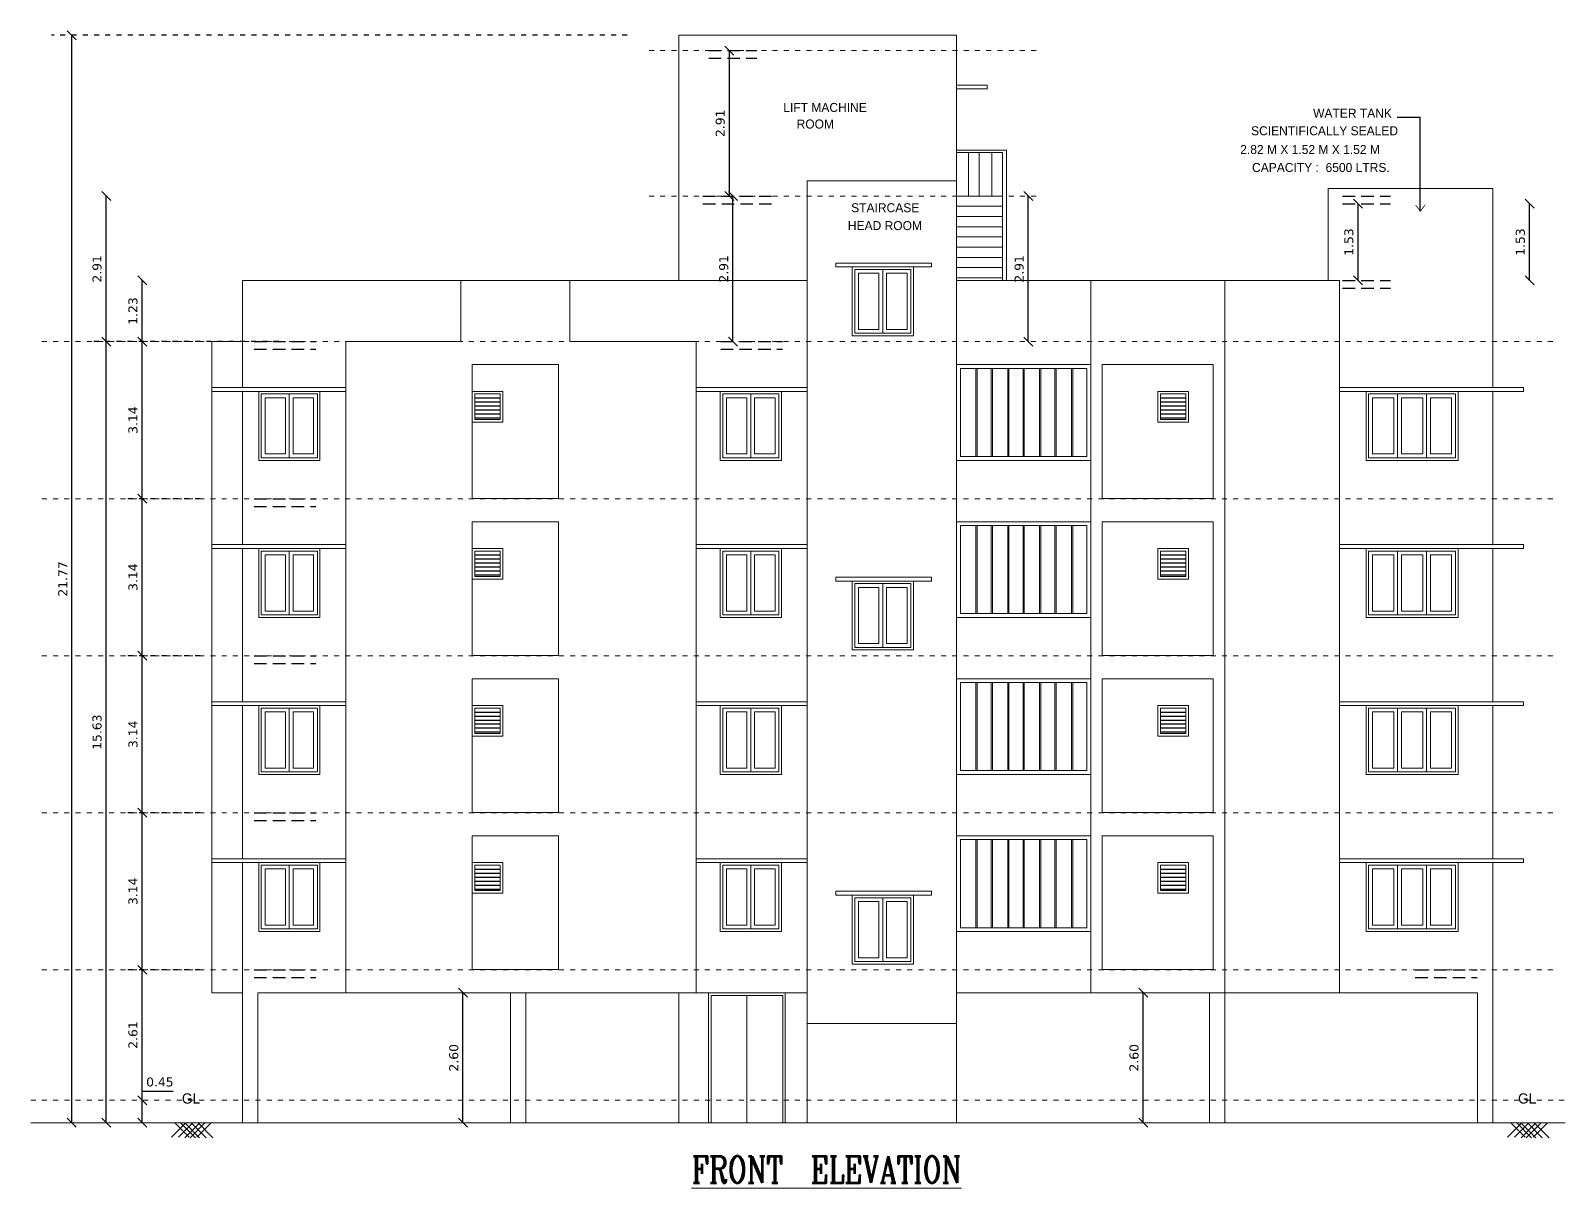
# Model space of a CAD drawing. Header units: metres. Extents: x 922 to 1088, y 813 to 878.
# Drawn here: x 987.8 to 1018.52, y 854.54 to 877.71 of the extents above; entities that cross this region are included whole.
import ezdxf

# ---------------------------------------------------------------- set-up
doc = ezdxf.new("R2010")
doc.units = ezdxf.units.M
doc.header["$MEASUREMENT"] = 0
doc.header["$PDMODE"] = 2
doc.header["$PDSIZE"] = 50
for name, pattern in [('DOT2', [0.125, 0, -0.125]), ('DOTX2', [0.5, 0, -0.5]), ('HIDDEN', [0.375, 0.25, -0.125])]:
    doc.linetypes.add(name, pattern=pattern)
doc.layers.get('0').update_dxf_attribs({"lineweight": 0})
doc.layers.get('Defpoints').update_dxf_attribs({"lineweight": 0})
for name, color, linetype in [('BLK_1_HT_OF_BLDG', 5, 'Continuous'), ('BLK_1_PLINTH_HEIGHT', 7, 'Continuous'), ('BLK_1_ROOF_WATER_TANK_HT', 235, 'Continuous'), ('BLK_1_STAIR_HEADROOM', 55, 'Continuous'), ('COLUMN', 2, 'Continuous'), ('DOORTEXT', 13, 'Continuous'), ('flr hts', 252, 'HIDDEN'), ('HATCH', 15, 'Continuous')]:
    doc.layers.add(name, color=color, linetype=linetype)
for name, color, linetype, lineweight in [('BLK_1_MUMTY_HT', 83, 'Continuous', 0), ('DIM', 3, 'Continuous', 0), ('DOOR', 8, 'Continuous', 0), ('ED', 30, 'Continuous', 0), ('ROOM TEXT', 7, 'Continuous', 0), ('TEXT', 7, 'Continuous', 0), ('wall', 7, 'Continuous', 0)]:
    doc.layers.add(name, color=color, linetype=linetype, lineweight=lineweight)
doc.styles.add('GPL$0$ROMANC', font='romanc', dxfattribs={"width": 0.75})
doc.styles.get("Standard").update_dxf_attribs({"font": 'verdana.ttf', "height": 0.18})
doc.styles.add('UATEXT', font='GOTHIC.TTF')
doc.styles.add('USA', font='GOTHIC.TTF', dxfattribs={"width": 0.8})
doc.dimstyles.new('ED', dxfattribs={"dimscale": 0, "dimtxt": 0.18, "dimasz": 0.18, "dimexe": 0, "dimexo": 0, "dimgap": 0.09, "dimtad": 1, "dimtoh": 1, "dimzin": 3, "dimdsep": 46, "dimtxsty": 'Standard', "dimblk": 'OBLIQUE', "dimcen": 0.09, "dimse1": 1, "dimse2": 1, "dimclrd": 251, "dimclrt": 30, "dimadec": 0, "dimazin": 0, "dimtfac": 1, "dimtmove": 0, "dimatfit": 3, "dimldrblk": 'ARCHTICK', "dimfxl": 0, "dimtolj": 1, "dimtzin": 0, "dimarcsym": 0})
doc.dimstyles.get("Standard").update_dxf_attribs({"dimscale": 0, "dimtxt": 0.18, "dimasz": 0.18, "dimexe": 0.18, "dimexo": 0.0625, "dimgap": 0.09, "dimtad": 1, "dimtoh": 1, "dimzin": 0, "dimdsep": 46, "dimtxsty": 'Standard', "dimblk": 'OBLIQUE', "dimcen": 0.09, "dimse1": 1, "dimse2": 1, "dimadec": 0, "dimazin": 0, "dimtfac": 1, "dimtofl": 0, "dimtmove": 0, "dimatfit": 3, "dimldrblk": 'OBLIQUE', "dimfxl": 0, "dimtolj": 1, "dimtzin": 0, "dimarcsym": 0})

# ---------------------------------------------------------------- blocks, each defined once
blk = doc.blocks.new('_Oblique')
at = {"color": 0, "linetype": 'ByBlock', "lineweight": -2}
blk.add_line((-0.5, -0.5), (0.5, 0.5), dxfattribs=at)
blk = doc.blocks.new('*D68')
at = {"layer": 'Defpoints', "color": 0}
for p in [(990.029, 858.914), (991.537, 858.914), (991.537, 856.304)]:
    blk.add_point(p, dxfattribs=at)
at = {"layer": 'ED', "color": 251, "lineweight": -2}
blk.add_line((990.029, 856.304), (990.029, 858.914), dxfattribs=at)
at = {"layer": 'ED', "color": 251, "lineweight": -2, "xscale": 0.18, "yscale": 0.18, "zscale": 0.18}
for p, rotation in [((990.029, 858.914), 90), ((990.029, 856.304), 270)]:
    blk.add_blockref('_Oblique', p, dxfattribs=dict(at, rotation=rotation))
at = {"layer": 'ED', "color": 30, "insert": (989.845, 857.609), "char_height": 0.18, "attachment_point": 5, "rotation": 90}
blk.add_mtext('\\A1;2.61', dxfattribs=at)
blk = doc.blocks.new('_ArchTick')
at = {"color": 0, "const_width": 0.15}
blk.add_lwpolyline([(-0.5, -0.5), (0.5, 0.5)], dxfattribs=at)
blk = doc.blocks.new('*D69')
at = {"layer": 'Defpoints', "color": 0}
for p in [(990.029, 862.058), (991.192, 862.058), (991.537, 858.914)]:
    blk.add_point(p, dxfattribs=at)
at = {"layer": 'ED', "color": 251, "lineweight": -2}
blk.add_line((990.029, 858.914), (990.029, 862.058), dxfattribs=at)
at = {"layer": 'ED', "color": 251, "lineweight": -2, "xscale": 0.18, "yscale": 0.18, "zscale": 0.18}
for p, rotation in [((990.029, 862.058), 90), ((990.029, 858.914), 270)]:
    blk.add_blockref('_Oblique', p, dxfattribs=dict(at, rotation=rotation))
at = {"layer": 'ED', "color": 30, "insert": (989.845, 860.486), "char_height": 0.18, "attachment_point": 5, "rotation": 90}
blk.add_mtext('\\A1;3.14', dxfattribs=at)
blk = doc.blocks.new('*D70')
at = {"layer": 'Defpoints', "color": 0}
for p in [(990.029, 865.201), (991.192, 865.201), (991.192, 862.058)]:
    blk.add_point(p, dxfattribs=at)
at = {"layer": 'ED', "color": 251, "lineweight": -2}
blk.add_line((990.029, 862.058), (990.029, 865.201), dxfattribs=at)
at = {"layer": 'ED', "color": 251, "lineweight": -2, "xscale": 0.18, "yscale": 0.18, "zscale": 0.18}
for p, rotation in [((990.029, 865.201), 90), ((990.029, 862.058), 270)]:
    blk.add_blockref('_Oblique', p, dxfattribs=dict(at, rotation=rotation))
at = {"layer": 'ED', "color": 30, "insert": (989.845, 863.629), "char_height": 0.18, "attachment_point": 5, "rotation": 90}
blk.add_mtext('\\A1;3.14', dxfattribs=at)
blk = doc.blocks.new('*D71')
at = {"layer": 'Defpoints', "color": 0}
for p in [(990.029, 868.344), (991.192, 868.344), (991.192, 865.201)]:
    blk.add_point(p, dxfattribs=at)
at = {"layer": 'ED', "color": 251, "lineweight": -2}
blk.add_line((990.029, 865.201), (990.029, 868.344), dxfattribs=at)
at = {"layer": 'ED', "color": 251, "lineweight": -2, "xscale": 0.18, "yscale": 0.18, "zscale": 0.18}
for p, rotation in [((990.029, 868.344), 90), ((990.029, 865.201), 270)]:
    blk.add_blockref('_Oblique', p, dxfattribs=dict(at, rotation=rotation))
at = {"layer": 'ED', "color": 30, "insert": (989.845, 866.773), "char_height": 0.18, "attachment_point": 5, "rotation": 90}
blk.add_mtext('\\A1;3.14', dxfattribs=at)
blk = doc.blocks.new('*D72')
at = {"layer": 'Defpoints', "color": 0}
for p in [(990.029, 871.488), (992.763, 871.488), (991.192, 868.344)]:
    blk.add_point(p, dxfattribs=at)
at = {"layer": 'ED', "color": 251, "lineweight": -2}
blk.add_line((990.029, 868.344), (990.029, 871.488), dxfattribs=at)
at = {"layer": 'ED', "color": 251, "lineweight": -2, "xscale": 0.18, "yscale": 0.18, "zscale": 0.18}
for p, rotation in [((990.029, 871.488), 90), ((990.029, 868.344), 270)]:
    blk.add_blockref('_Oblique', p, dxfattribs=dict(at, rotation=rotation))
at = {"layer": 'ED', "color": 30, "insert": (989.845, 869.916), "char_height": 0.18, "attachment_point": 5, "rotation": 90}
blk.add_mtext('\\A1;3.14', dxfattribs=at)
blk = doc.blocks.new('*D73')
at = {"layer": 'Defpoints', "color": 0}
for p in [(990.029, 872.714), (992.763, 872.714), (992.763, 871.488)]:
    blk.add_point(p, dxfattribs=at)
at = {"layer": 'wall', "color": 251, "lineweight": -2}
blk.add_line((990.029, 871.488), (990.029, 872.714), dxfattribs=at)
at = {"layer": 'wall', "color": 251, "lineweight": -2, "xscale": 0.18, "yscale": 0.18, "zscale": 0.18}
for p, rotation in [((990.029, 872.714), 90), ((990.029, 871.488), 270)]:
    blk.add_blockref('_Oblique', p, dxfattribs=dict(at, rotation=rotation))
at = {"layer": 'wall', "color": 30, "insert": (989.845, 872.101), "char_height": 0.18, "attachment_point": 5, "rotation": 90}
blk.add_mtext('\\A1;1.23', dxfattribs=at)
blk = doc.blocks.new('*D74')
at = {"layer": 'Defpoints', "color": 0}
for p in [(988.62, 877.621), (999.74, 877.621), (989.31, 855.854)]:
    blk.add_point(p, dxfattribs=at)
at = {"layer": 'ED', "color": 251, "lineweight": -2}
blk.add_line((988.62, 855.854), (988.62, 877.621), dxfattribs=at)
at = {"layer": 'ED', "color": 251, "lineweight": -2, "xscale": 0.18, "yscale": 0.18, "zscale": 0.18}
for p, rotation in [((988.62, 877.621), 90), ((988.62, 855.854), 270)]:
    blk.add_blockref('_Oblique', p, dxfattribs=dict(at, rotation=rotation))
at = {"layer": 'ED', "color": 30, "insert": (988.438, 866.738), "char_height": 0.18, "attachment_point": 5, "rotation": 90}
blk.add_mtext('\\A1;21.77', dxfattribs=at)
blk = doc.blocks.new('*D75')
at = {"layer": 'Defpoints', "color": 0}
for p in [(1001.854, 874.401), (1002.188, 874.401), (1002.221, 871.488)]:
    blk.add_point(p, dxfattribs=at)
at = {"layer": 'ED', "color": 251, "lineweight": -2}
blk.add_line((1001.854, 871.488), (1001.854, 874.401), dxfattribs=at)
at = {"layer": 'ED', "color": 251, "lineweight": -2, "xscale": 0.18, "yscale": 0.18, "zscale": 0.18}
for p, rotation in [((1001.854, 874.401), 90), ((1001.854, 871.488), 270)]:
    blk.add_blockref('_Oblique', p, dxfattribs=dict(at, rotation=rotation))
at = {"layer": 'ED', "color": 30, "insert": (1001.671, 872.944), "char_height": 0.18, "attachment_point": 5, "rotation": 90}
blk.add_mtext('\\A1;2.91', dxfattribs=at)
blk = doc.blocks.new('*D290')
at = {"layer": 'Defpoints', "color": 0}
for p in [(1014.37, 874.248), (1014.406, 874.248), (1014.406, 872.714)]:
    blk.add_point(p, dxfattribs=at)
at = {"layer": 'ED', "color": 251, "lineweight": -2}
blk.add_line((1014.37, 872.714), (1014.37, 874.248), dxfattribs=at)
at = {"layer": 'ED', "color": 251, "lineweight": -2, "xscale": 0.18, "yscale": 0.18, "zscale": 0.18}
for p, rotation in [((1014.37, 874.248), 90), ((1014.37, 872.714), 270)]:
    blk.add_blockref('_Oblique', p, dxfattribs=dict(at, rotation=rotation))
at = {"layer": 'ED', "color": 30, "insert": (1014.186, 873.481), "char_height": 0.18, "attachment_point": 5, "rotation": 90}
blk.add_mtext('\\A1;1.53', dxfattribs=at)
blk = doc.blocks.new('*D291')
at = {"layer": 'Defpoints', "color": 0}
for p in [(1001.784, 877.314), (1001.99, 877.314), (1001.99, 874.401)]:
    blk.add_point(p, dxfattribs=at)
at = {"layer": 'ED', "color": 251, "lineweight": -2}
blk.add_line((1001.784, 874.401), (1001.784, 877.314), dxfattribs=at)
at = {"layer": 'ED', "color": 251, "lineweight": -2, "xscale": 0.18, "yscale": 0.18, "zscale": 0.18}
for p, rotation in [((1001.784, 877.314), 90), ((1001.784, 874.401), 270)]:
    blk.add_blockref('_Oblique', p, dxfattribs=dict(at, rotation=rotation))
at = {"layer": 'ED', "color": 30, "insert": (1001.601, 875.858), "char_height": 0.18, "attachment_point": 5, "rotation": 90}
blk.add_mtext('\\A1;2.91', dxfattribs=at)
blk = doc.blocks.new('*D292')
at = {"layer": 'Defpoints', "color": 0}
for p in [(996.451, 858.454), (997.402, 858.454), (997.402, 855.854)]:
    blk.add_point(p, dxfattribs=at)
at = {"layer": 'ED', "color": 251, "lineweight": -2}
blk.add_line((996.451, 855.854), (996.451, 858.454), dxfattribs=at)
at = {"layer": 'ED', "color": 251, "lineweight": -2, "xscale": 0.18, "yscale": 0.18, "zscale": 0.18}
for p, rotation in [((996.451, 858.454), 90), ((996.451, 855.854), 270)]:
    blk.add_blockref('_Oblique', p, dxfattribs=dict(at, rotation=rotation))
at = {"layer": 'ED', "color": 30, "insert": (996.267, 857.154), "char_height": 0.18, "attachment_point": 5, "rotation": 90}
blk.add_mtext('\\A1;2.60', dxfattribs=at)
blk = doc.blocks.new('*D80')
at = {"layer": 'Defpoints', "color": 0}
for p in [(1010.068, 858.454), (1011.019, 858.454), (1011.019, 855.854)]:
    blk.add_point(p, dxfattribs=at)
at = {"layer": 'ED', "color": 251, "lineweight": -2}
blk.add_line((1010.068, 855.854), (1010.068, 858.454), dxfattribs=at)
at = {"layer": 'ED', "color": 251, "lineweight": -2, "xscale": 0.18, "yscale": 0.18, "zscale": 0.18}
for p, rotation in [((1010.068, 858.454), 90), ((1010.068, 855.854), 270)]:
    blk.add_blockref('_Oblique', p, dxfattribs=dict(at, rotation=rotation))
at = {"layer": 'ED', "color": 30, "insert": (1009.885, 857.154), "char_height": 0.18, "attachment_point": 5, "rotation": 90}
blk.add_mtext('\\A1;2.60', dxfattribs=at)
blk = doc.blocks.new('*D311')
at = {"layer": 'BLK_1_STAIR_HEADROOM', "color": 0, "lineweight": -2}
blk.add_line((1007.768, 871.488), (1007.768, 874.401), dxfattribs=at)
at = {"layer": 'Defpoints', "color": 0}
for p in [(1002.726, 874.401), (1007.768, 874.401), (1002.849, 871.488)]:
    blk.add_point(p, dxfattribs=at)
at = {"layer": 'BLK_1_STAIR_HEADROOM', "color": 0, "lineweight": -2, "xscale": 0.18, "yscale": 0.18, "zscale": 0.18}
for p, rotation in [((1007.768, 874.401), 90), ((1007.768, 871.488), 270)]:
    blk.add_blockref('_Oblique', p, dxfattribs=dict(at, rotation=rotation))
at = {"layer": 'BLK_1_STAIR_HEADROOM', "color": 0, "insert": (1007.585, 872.944), "char_height": 0.18, "attachment_point": 5, "rotation": 90}
blk.add_mtext('\\A1;2.91', dxfattribs=at)
blk = doc.blocks.new('*D317')
at = {"layer": 'BLK_1_HT_OF_BLDG', "color": 0, "lineweight": -2}
blk.add_line((989.31, 855.854), (989.31, 871.488), dxfattribs=at)
at = {"layer": 'Defpoints', "color": 0}
for p in [(989.31, 871.488), (992.035, 871.488), (992.035, 855.854)]:
    blk.add_point(p, dxfattribs=at)
at = {"layer": 'BLK_1_HT_OF_BLDG', "color": 0, "lineweight": -2, "xscale": 0.18, "yscale": 0.18, "zscale": 0.18}
for p, rotation in [((989.31, 871.488), 90), ((989.31, 855.854), 270)]:
    blk.add_blockref('_Oblique', p, dxfattribs=dict(at, rotation=rotation))
at = {"layer": 'BLK_1_HT_OF_BLDG', "color": 0, "insert": (989.126, 863.671), "char_height": 0.18, "attachment_point": 5, "rotation": 90}
blk.add_mtext('\\A1;15.63', dxfattribs=at)
blk = doc.blocks.new('*D318')
at = {"layer": 'BLK_1_PLINTH_HEIGHT', "color": 0, "linetype": 'ByBlock', "lineweight": -2}
for p, q in [((990.029, 856.304), (990.029, 856.484)), ((990.029, 856.484), (990.647, 856.484)), ((990.029, 855.854), (990.029, 856.304))]:
    blk.add_line(p, q, dxfattribs=at)
at = {"layer": 'Defpoints', "color": 0, "linetype": 'ByBlock'}
for p in [(990.029, 856.304), (992.035, 856.304), (992.035, 855.854)]:
    blk.add_point(p, dxfattribs=at)
at = {"layer": 'BLK_1_PLINTH_HEIGHT', "color": 0, "linetype": 'ByBlock', "lineweight": -2, "xscale": 0.18, "yscale": 0.18, "zscale": 0.18}
for p, rotation in [((990.029, 856.304), 90), ((990.029, 855.854), 270)]:
    blk.add_blockref('_Oblique', p, dxfattribs=dict(at, rotation=rotation))
at = {"layer": 'BLK_1_PLINTH_HEIGHT', "color": 0, "linetype": 'ByBlock', "insert": (990.383, 856.668), "char_height": 0.18, "attachment_point": 5}
blk.add_mtext('\\A1;0.45', dxfattribs=at)
blk = doc.blocks.new('*D341')
at = {"layer": 'BLK_1_MUMTY_HT', "color": 0, "lineweight": -2}
blk.add_line((989.31, 871.488), (989.31, 874.401), dxfattribs=at)
at = {"layer": 'Defpoints', "color": 0}
for p in [(989.31, 874.401), (1003.343, 874.401), (991.422, 871.488)]:
    blk.add_point(p, dxfattribs=at)
at = {"layer": 'BLK_1_MUMTY_HT', "color": 0, "lineweight": -2, "xscale": 0.18, "yscale": 0.18, "zscale": 0.18}
for p, rotation in [((989.31, 874.401), 90), ((989.31, 871.488), 270)]:
    blk.add_blockref('_Oblique', p, dxfattribs=dict(at, rotation=rotation))
at = {"layer": 'BLK_1_MUMTY_HT', "color": 0, "insert": (989.126, 872.944), "char_height": 0.18, "attachment_point": 5, "rotation": 90}
blk.add_mtext('\\A1;2.91', dxfattribs=at)
blk = doc.blocks.new('*D342')
at = {"layer": 'BLK_1_ROOF_WATER_TANK_HT', "color": 0, "lineweight": -2}
blk.add_line((1017.802, 872.714), (1017.802, 874.248), dxfattribs=at)
at = {"layer": 'Defpoints', "color": 0}
for p in [(1015.021, 874.248), (1017.802, 874.248), (1015.021, 872.714)]:
    blk.add_point(p, dxfattribs=at)
at = {"layer": 'BLK_1_ROOF_WATER_TANK_HT', "color": 0, "lineweight": -2, "xscale": 0.18, "yscale": 0.18, "zscale": 0.18}
for p, rotation in [((1017.802, 874.248), 90), ((1017.802, 872.714), 270)]:
    blk.add_blockref('_Oblique', p, dxfattribs=dict(at, rotation=rotation))
at = {"layer": 'BLK_1_ROOF_WATER_TANK_HT', "color": 0, "insert": (1017.618, 873.481), "char_height": 0.18, "attachment_point": 5, "rotation": 90}
blk.add_mtext('\\A1;1.53', dxfattribs=at)

msp = doc.modelspace()

# ---------------------------------------------------------------- hatches: boundary and pattern name
at = {"layer": 'HATCH'}
h = msp.add_hatch(dxfattribs=at)
h.set_pattern_fill('ANSI31', color=256, scale=0.638889, angle=135, style=0)
h.set_pattern_definition([(180, (1229.7113, 1319.65927), (0, -0.079861111), [])])
h.paths.add_polyline_path([(997.197, 870.44), (996.686, 870.44), (996.686, 869.929), (997.197, 869.929)])
h = msp.add_hatch(dxfattribs=at)
h.set_pattern_fill('ANSI31', color=256, scale=0.638889, angle=135, style=0)
h.set_pattern_definition([(180, (1243.437415, 1319.65927), (0, -0.079861111), [])])
h.paths.add_polyline_path([(1010.923, 870.44), (1010.412, 870.44), (1010.412, 869.929), (1010.923, 869.929)])
h = msp.add_hatch(dxfattribs=at)
h.set_pattern_fill('ANSI31', color=256, scale=0.638889, angle=135, style=0)
h.set_pattern_definition([(180, (1229.7113, 1316.51594), (0, -0.079861111), [])])
h.paths.add_polyline_path([(997.197, 867.297), (996.686, 867.297), (996.686, 866.785), (997.197, 866.785)])
h = msp.add_hatch(dxfattribs=at)
h.set_pattern_fill('ANSI31', color=256, scale=0.638889, angle=135, style=0)
h.set_pattern_definition([(180, (1243.437415, 1316.51594), (0, -0.079861111), [])])
h.paths.add_polyline_path([(1010.923, 867.297), (1010.412, 867.297), (1010.412, 866.785), (1010.923, 866.785)])
h = msp.add_hatch(dxfattribs=at)
h.set_pattern_fill('ANSI31', color=256, scale=0.638889, angle=135, style=0)
h.set_pattern_definition([(180, (1229.7113, 1313.372605), (0, -0.079861111), [])])
h.paths.add_polyline_path([(997.197, 864.153), (996.686, 864.153), (996.686, 863.642), (997.197, 863.642)])
h = msp.add_hatch(dxfattribs=at)
h.set_pattern_fill('ANSI31', color=256, scale=0.638889, angle=135, style=0)
h.set_pattern_definition([(180, (1243.437415, 1313.372605), (0, -0.079861111), [])])
h.paths.add_polyline_path([(1010.923, 864.153), (1010.412, 864.153), (1010.412, 863.642), (1010.923, 863.642)])
h = msp.add_hatch(dxfattribs=at)
h.set_pattern_fill('ANSI31', color=256, scale=0.638889, angle=135, style=0)
h.set_pattern_definition([(180, (1229.7113, 1310.22927), (0, -0.079861111), [])])
h.paths.add_polyline_path([(997.197, 861.01), (996.686, 861.01), (996.686, 860.499), (997.197, 860.499)])
h = msp.add_hatch(dxfattribs=at)
h.set_pattern_fill('ANSI31', color=256, scale=0.638889, angle=135, style=0)
h.set_pattern_definition([(180, (1243.437415, 1310.22927), (0, -0.079861111), [])])
h.paths.add_polyline_path([(1010.923, 861.01), (1010.412, 861.01), (1010.412, 860.499), (1010.923, 860.499)])

# ---------------------------------------------------------------- linework, layer by layer
at = {"color": 251, "linetype": 'DOT2'}
for p, q in [((1000.175, 877.314), (1007.93, 877.314)), ((1000.175, 874.401), (1007.93, 874.401)), ((988.02, 871.488), (1018.28, 871.488)), ((988.02, 868.344), (1018.28, 868.344)), ((988.02, 865.201), (1018.28, 865.201)), ((988.02, 862.058), (1018.28, 862.058)), ((988.02, 858.914), (1018.28, 858.914)), ((987.797, 856.304), (1018.517, 856.304))]:
    msp.add_line(p, q, dxfattribs=at)
at = {"layer": 'COLUMN', "linetype": 'HIDDEN'}
for p, q in [((1001.37, 877.314), (1002.333, 877.314)), ((1001.37, 877.161), (1002.333, 877.161)), ((1001.255, 874.401), (1002.726, 874.401)), ((1014.058, 874.401), (1015.021, 874.401)), ((1001.255, 874.248), (1002.726, 874.248)), ((1014.058, 874.248), (1015.021, 874.248)), ((1014.058, 872.714), (1015.021, 872.714)), ((1014.058, 872.561), (1015.021, 872.561)), ((992.27, 871.488), (993.508, 871.488)), ((992.27, 871.334), (993.508, 871.334)), ((1001.611, 871.488), (1002.849, 871.488)), ((1001.611, 871.334), (1002.849, 871.334)), ((992.27, 868.344), (993.508, 868.344)), ((992.27, 868.191), (993.508, 868.191)), ((992.27, 865.201), (993.508, 865.201)), ((992.27, 865.048), (993.508, 865.048)), ((992.27, 862.058), (993.508, 862.058)), ((992.27, 861.904), (993.508, 861.904)), ((992.27, 858.914), (993.508, 858.914)), ((992.27, 858.761), (993.508, 858.761)), ((1015.515, 858.914), (1016.753, 858.914)), ((1015.515, 858.761), (1016.753, 858.761))]:
    msp.add_line(p, q, dxfattribs=at)
at = {"layer": 'DOOR', "linetype": 'Continuous'}
for p, q in [((1006.333, 875.321), (1007.33, 875.321)), ((1006.333, 875.27), (1007.253, 875.27)), ((1006.567, 875.27), (1006.567, 874.401)), ((1006.786, 875.27), (1006.786, 874.401)), ((1007.039, 875.27), (1007.039, 874.401)), ((1007.253, 872.714), (1007.253, 875.27)), ((1007.33, 872.714), (1007.33, 875.321)), ((1006.333, 874.401), (1007.253, 874.401)), ((1006.333, 874.197), (1007.253, 874.197)), ((1006.333, 873.992), (1007.253, 873.992)), ((1006.333, 873.788), (1007.253, 873.788)), ((1006.333, 873.583), (1007.253, 873.583)), ((1006.333, 873.379), (1007.253, 873.379)), ((1006.333, 873.174), (1007.253, 873.174)), ((1005.468, 872.983), (1004.241, 872.983)), ((1004.241, 872.983), (1004.241, 871.603)), ((1005.417, 872.932), (1004.293, 872.932)), ((1004.293, 872.932), (1004.293, 871.654)), ((1004.855, 872.932), (1004.855, 871.654)), ((1005.417, 871.654), (1005.417, 872.932)), ((1005.468, 871.603), (1005.468, 872.983)), ((1006.333, 872.97), (1007.253, 872.97)), ((998.59, 872.714), (1003.343, 872.714)), ((1006.333, 872.765), (1007.253, 872.765)), ((1009.017, 872.714), (1006.333, 872.714)), ((1011.7, 872.714), (1014, 872.714)), ((1004.241, 871.603), (1005.468, 871.603)), ((1004.293, 871.654), (1005.417, 871.654)), ((992.035, 871.488), (991.422, 871.488)), ((1009.017, 871.028), (1006.333, 871.028)), ((1006.41, 870.951), (1008.94, 870.951)), ((1006.41, 869.188), (1006.41, 870.951)), ((1006.717, 870.951), (1006.717, 869.188)), ((1006.742, 870.951), (1006.742, 869.188)), ((1007.023, 869.188), (1007.023, 870.951)), ((1007.049, 869.188), (1007.049, 870.951)), ((1007.355, 870.951), (1007.355, 869.188)), ((1007.381, 870.951), (1007.381, 869.188)), ((1007.662, 869.188), (1007.662, 870.951)), ((1007.688, 869.188), (1007.688, 870.951)), ((1007.994, 870.951), (1007.994, 869.188)), ((1008.02, 870.951), (1008.02, 869.188)), ((1008.301, 869.188), (1008.301, 870.951)), ((1008.327, 869.188), (1008.327, 870.951)), ((1008.633, 870.951), (1008.633, 869.188)), ((1008.659, 870.951), (1008.659, 869.188)), ((1008.94, 870.951), (1008.94, 869.188)), ((993.587, 870.491), (992.361, 870.491)), ((992.361, 870.491), (992.361, 869.111)), ((993.536, 870.44), (992.412, 870.44)), ((992.412, 870.44), (992.412, 869.162)), ((992.974, 870.44), (992.974, 869.162)), ((993.536, 869.162), (993.536, 870.44)), ((993.587, 869.111), (993.587, 870.491)), ((1002.826, 870.491), (1001.599, 870.491)), ((1001.599, 870.491), (1001.599, 869.111)), ((1002.775, 870.44), (1001.65, 870.44)), ((1001.65, 870.44), (1001.65, 869.162)), ((1002.212, 870.44), (1002.212, 869.162)), ((1002.775, 869.162), (1002.775, 870.44)), ((1002.826, 869.111), (1002.826, 870.491)), ((1016.37, 870.491), (1014.53, 870.491)), ((1014.53, 870.491), (1014.53, 869.111)), ((1016.319, 870.44), (1014.581, 870.44)), ((1014.581, 870.44), (1014.581, 869.162)), ((1015.16, 870.44), (1015.16, 869.162)), ((1015.74, 870.44), (1015.74, 869.162)), ((1016.319, 869.162), (1016.319, 870.44)), ((1016.37, 869.111), (1016.37, 870.491)), ((1017.067, 867.424), (1017.067, 870.491)), ((992.361, 869.111), (993.587, 869.111)), ((992.412, 869.162), (993.536, 869.162)), ((1001.599, 869.111), (1002.826, 869.111)), ((1001.65, 869.162), (1002.775, 869.162)), ((1009.017, 869.111), (1006.333, 869.111)), ((1008.94, 869.188), (1006.41, 869.188)), ((1014.53, 869.111), (1016.37, 869.111)), ((1014.581, 869.162), (1016.319, 869.162)), ((1009.017, 867.884), (1006.333, 867.884)), ((1006.41, 867.808), (1008.94, 867.808)), ((1006.41, 866.044), (1006.41, 867.808)), ((1006.717, 867.808), (1006.717, 866.044)), ((1006.742, 867.808), (1006.742, 866.044)), ((1007.023, 866.044), (1007.023, 867.808)), ((1007.049, 866.044), (1007.049, 867.808)), ((1007.355, 867.808), (1007.355, 866.044)), ((1007.381, 867.808), (1007.381, 866.044)), ((1007.662, 866.044), (1007.662, 867.808)), ((1007.688, 866.044), (1007.688, 867.808)), ((1007.994, 867.808), (1007.994, 866.044)), ((1008.02, 867.808), (1008.02, 866.044)), ((1008.301, 866.044), (1008.301, 867.808)), ((1008.327, 866.044), (1008.327, 867.808)), ((1008.633, 867.808), (1008.633, 866.044)), ((1008.659, 867.808), (1008.659, 866.044)), ((1008.94, 867.808), (1008.94, 866.044)), ((993.587, 867.348), (992.361, 867.348)), ((992.361, 867.348), (992.361, 865.968)), ((993.536, 867.297), (992.412, 867.297)), ((992.412, 867.297), (992.412, 866.019)), ((992.974, 867.297), (992.974, 866.019)), ((993.536, 866.019), (993.536, 867.297)), ((993.587, 865.968), (993.587, 867.348)), ((1002.826, 867.348), (1001.599, 867.348)), ((1001.599, 867.348), (1001.599, 865.968)), ((1002.775, 867.297), (1001.65, 867.297)), ((1001.65, 867.297), (1001.65, 866.019)), ((1002.212, 867.297), (1002.212, 866.019)), ((1002.775, 866.019), (1002.775, 867.297)), ((1002.826, 865.968), (1002.826, 867.348)), ((1016.37, 867.348), (1014.53, 867.348)), ((1014.53, 867.348), (1014.53, 865.968)), ((1016.319, 867.297), (1014.581, 867.297)), ((1014.581, 867.297), (1014.581, 866.019)), ((1015.16, 867.297), (1015.16, 866.019)), ((1015.74, 867.297), (1015.74, 866.019)), ((1016.319, 866.019), (1016.319, 867.297)), ((1016.37, 865.968), (1016.37, 867.348)), ((1017.067, 864.281), (1017.067, 867.348)), ((1005.468, 866.696), (1004.241, 866.696)), ((1004.241, 866.696), (1004.241, 865.316)), ((1005.417, 866.645), (1004.293, 866.645)), ((1004.293, 866.645), (1004.293, 865.367)), ((1004.855, 866.645), (1004.855, 865.367)), ((1005.417, 865.367), (1005.417, 866.645)), ((1005.468, 865.316), (1005.468, 866.696)), ((992.412, 866.019), (993.536, 866.019)), ((1001.65, 866.019), (1002.775, 866.019)), ((1008.94, 866.044), (1006.41, 866.044)), ((1014.581, 866.019), (1016.319, 866.019)), ((992.361, 865.968), (993.587, 865.968)), ((1001.599, 865.968), (1002.826, 865.968)), ((1009.017, 865.968), (1006.333, 865.968)), ((1014.53, 865.968), (1016.37, 865.968)), ((1004.241, 865.316), (1005.468, 865.316)), ((1004.293, 865.367), (1005.417, 865.367)), ((1009.017, 864.741), (1006.333, 864.741)), ((1006.41, 864.664), (1008.94, 864.664)), ((1006.41, 862.901), (1006.41, 864.664)), ((1006.717, 864.664), (1006.717, 862.901)), ((1006.742, 864.664), (1006.742, 862.901)), ((1007.023, 862.901), (1007.023, 864.664)), ((1007.049, 862.901), (1007.049, 864.664)), ((1007.355, 864.664), (1007.355, 862.901)), ((1007.381, 864.664), (1007.381, 862.901)), ((1007.662, 862.901), (1007.662, 864.664)), ((1007.688, 862.901), (1007.688, 864.664)), ((1007.994, 864.664), (1007.994, 862.901)), ((1008.02, 864.664), (1008.02, 862.901)), ((1008.301, 862.901), (1008.301, 864.664)), ((1008.327, 862.901), (1008.327, 864.664)), ((1008.633, 864.664), (1008.633, 862.901)), ((1008.659, 864.664), (1008.659, 862.901)), ((1008.94, 864.664), (1008.94, 862.901)), ((993.587, 864.204), (992.361, 864.204)), ((992.361, 864.204), (992.361, 862.824)), ((993.587, 862.824), (993.587, 864.204)), ((1002.826, 864.204), (1001.599, 864.204)), ((1001.599, 864.204), (1001.599, 862.824)), ((1002.826, 862.824), (1002.826, 864.204)), ((1016.37, 864.204), (1014.53, 864.204)), ((1014.53, 864.204), (1014.53, 862.824)), ((1016.37, 862.824), (1016.37, 864.204)), ((1017.067, 861.138), (1017.067, 864.204)), ((993.536, 864.153), (992.412, 864.153)), ((992.412, 864.153), (992.412, 862.875)), ((992.974, 864.153), (992.974, 862.875)), ((993.536, 862.875), (993.536, 864.153)), ((1002.775, 864.153), (1001.65, 864.153)), ((1001.65, 864.153), (1001.65, 862.875)), ((1002.212, 864.153), (1002.212, 862.875)), ((1002.775, 862.875), (1002.775, 864.153)), ((1016.319, 864.153), (1014.581, 864.153)), ((1014.581, 864.153), (1014.581, 862.875)), ((1015.16, 864.153), (1015.16, 862.875)), ((1015.74, 864.153), (1015.74, 862.875)), ((1016.319, 862.875), (1016.319, 864.153)), ((992.361, 862.824), (993.587, 862.824)), ((992.412, 862.875), (993.536, 862.875)), ((1001.599, 862.824), (1002.826, 862.824)), ((1001.65, 862.875), (1002.775, 862.875)), ((1009.017, 862.824), (1006.333, 862.824)), ((1008.94, 862.901), (1006.41, 862.901)), ((1014.53, 862.824), (1016.37, 862.824)), ((1014.581, 862.875), (1016.319, 862.875)), ((1009.017, 861.598), (1006.333, 861.598)), ((1006.41, 861.521), (1008.94, 861.521)), ((1006.41, 859.758), (1006.41, 861.521)), ((1006.717, 861.521), (1006.717, 859.758)), ((1006.742, 861.521), (1006.742, 859.758)), ((1007.023, 859.758), (1007.023, 861.521)), ((1007.049, 859.758), (1007.049, 861.521)), ((1007.355, 861.521), (1007.355, 859.758)), ((1007.381, 861.521), (1007.381, 859.758)), ((1007.662, 859.758), (1007.662, 861.521)), ((1007.688, 859.758), (1007.688, 861.521)), ((1007.994, 861.521), (1007.994, 859.758)), ((1008.02, 861.521), (1008.02, 859.758)), ((1008.301, 859.758), (1008.301, 861.521)), ((1008.327, 859.758), (1008.327, 861.521)), ((1008.633, 861.521), (1008.633, 859.758)), ((1008.659, 861.521), (1008.659, 859.758)), ((1008.94, 861.521), (1008.94, 859.758)), ((993.587, 861.061), (992.361, 861.061)), ((992.361, 861.061), (992.361, 859.681)), ((993.536, 861.01), (992.412, 861.01)), ((992.412, 861.01), (992.412, 859.732)), ((992.974, 861.01), (992.974, 859.732)), ((993.536, 859.732), (993.536, 861.01)), ((993.587, 859.681), (993.587, 861.061)), ((1002.826, 861.061), (1001.599, 861.061)), ((1001.599, 861.061), (1001.599, 859.681)), ((1002.775, 861.01), (1001.65, 861.01)), ((1001.65, 861.01), (1001.65, 859.732)), ((1002.212, 861.01), (1002.212, 859.732)), ((1002.775, 859.732), (1002.775, 861.01)), ((1002.826, 859.681), (1002.826, 861.061)), ((1016.37, 861.061), (1014.53, 861.061)), ((1014.53, 861.061), (1014.53, 859.681)), ((1016.319, 861.01), (1014.581, 861.01)), ((1014.581, 861.01), (1014.581, 859.732)), ((1015.16, 861.01), (1015.16, 859.732)), ((1015.74, 861.01), (1015.74, 859.732)), ((1016.319, 859.732), (1016.319, 861.01)), ((1016.37, 859.681), (1016.37, 861.061)), ((1005.468, 860.409), (1004.241, 860.409)), ((1004.241, 860.409), (1004.241, 859.029)), ((1005.417, 860.358), (1004.293, 860.358)), ((1004.293, 860.358), (1004.293, 859.08)), ((1004.855, 860.358), (1004.855, 859.08)), ((1005.417, 859.08), (1005.417, 860.358)), ((1005.468, 859.029), (1005.468, 860.409)), ((992.361, 859.681), (993.587, 859.681)), ((992.412, 859.732), (993.536, 859.732)), ((1001.599, 859.681), (1002.826, 859.681)), ((1001.65, 859.732), (1002.775, 859.732)), ((1009.017, 859.681), (1006.333, 859.681)), ((1008.94, 859.758), (1006.41, 859.758)), ((1014.53, 859.681), (1016.37, 859.681)), ((1014.581, 859.732), (1016.319, 859.732)), ((1004.241, 859.029), (1005.468, 859.029)), ((1004.293, 859.08), (1005.417, 859.08)), ((1011.7, 858.454), (1014, 858.454)), ((1014, 858.454), (1016.76, 858.454))]:
    msp.add_line(p, q, dxfattribs=at)
at = {"layer": 'DOOR'}
for p, q in [((990.902, 855.854), (990.615, 855.564)), ((990.68, 855.854), (990.967, 855.564)), ((991.042, 855.854), (990.755, 855.564)), ((990.797, 855.854), (991.094, 855.553)), ((990.881, 855.854), (991.178, 855.553)), ((991.18, 855.854), (990.882, 855.553)), ((991.286, 855.854), (990.989, 855.553)), ((991.01, 855.854), (991.307, 855.553)), ((991.413, 855.854), (991.126, 855.564)), ((991.148, 855.854), (991.446, 855.553)), ((1017.65, 855.854), (1017.363, 855.564)), ((1017.428, 855.854), (1017.715, 855.564)), ((1017.79, 855.854), (1017.503, 855.564)), ((1017.546, 855.854), (1017.843, 855.553)), ((1017.629, 855.854), (1017.927, 855.553)), ((1017.928, 855.854), (1017.631, 855.553)), ((1018.034, 855.854), (1017.737, 855.553)), ((1017.759, 855.854), (1018.056, 855.553)), ((1018.162, 855.854), (1017.875, 855.564)), ((1017.897, 855.854), (1018.194, 855.553))]:
    msp.add_line(p, q, dxfattribs=at)
at = {"layer": 'DOOR', "linetype": 'Continuous'}
for points in [[(1003.916, 872.983), (1005.832, 872.983), (1005.832, 873.059), (1003.916, 873.059)], [(1004.369, 871.73), (1004.778, 871.73), (1004.778, 872.855), (1004.369, 872.855)], [(1005.34, 871.73), (1004.931, 871.73), (1004.931, 872.855), (1005.34, 872.855)], [(991.422, 870.491), (994.105, 870.491), (994.105, 870.568), (991.422, 870.568)], [(992.488, 869.239), (992.897, 869.239), (992.897, 870.363), (992.488, 870.363)], [(993.46, 869.239), (993.051, 869.239), (993.051, 870.363), (993.46, 870.363)], [(996.635, 869.878), (997.248, 869.878), (997.248, 870.491), (996.635, 870.491)], [(996.686, 869.929), (997.197, 869.929), (997.197, 870.44), (996.686, 870.44)], [(1001.12, 870.491), (1003.343, 870.491), (1003.343, 870.568), (1001.12, 870.568)], [(1001.727, 869.239), (1002.136, 869.239), (1002.136, 870.363), (1001.727, 870.363)], [(1002.698, 869.239), (1002.289, 869.239), (1002.289, 870.363), (1002.698, 870.363)], [(1010.361, 869.878), (1010.974, 869.878), (1010.974, 870.491), (1010.361, 870.491)], [(1010.412, 869.929), (1010.923, 869.929), (1010.923, 870.44), (1010.412, 870.44)], [(1014, 870.491), (1017.68, 870.491), (1017.68, 870.568), (1014, 870.568)], [(1014.658, 869.239), (1015.084, 869.239), (1015.084, 870.363), (1014.658, 870.363)], [(1015.237, 869.239), (1015.663, 869.239), (1015.663, 870.363), (1015.237, 870.363)], [(1015.816, 869.239), (1016.242, 869.239), (1016.242, 870.363), (1015.816, 870.363)], [(991.422, 867.348), (994.105, 867.348), (994.105, 867.424), (991.422, 867.424)], [(996.635, 866.734), (997.248, 866.734), (997.248, 867.348), (996.635, 867.348)], [(996.686, 866.785), (997.197, 866.785), (997.197, 867.297), (996.686, 867.297)], [(1001.12, 867.348), (1003.343, 867.348), (1003.343, 867.424), (1001.12, 867.424)], [(1010.361, 866.734), (1010.974, 866.734), (1010.974, 867.348), (1010.361, 867.348)], [(1010.412, 866.785), (1010.923, 866.785), (1010.923, 867.297), (1010.412, 867.297)], [(1014, 867.348), (1017.68, 867.348), (1017.68, 867.424), (1014, 867.424)], [(992.488, 866.095), (992.897, 866.095), (992.897, 867.22), (992.488, 867.22)], [(993.46, 866.095), (993.051, 866.095), (993.051, 867.22), (993.46, 867.22)], [(1001.727, 866.095), (1002.136, 866.095), (1002.136, 867.22), (1001.727, 867.22)], [(1002.698, 866.095), (1002.289, 866.095), (1002.289, 867.22), (1002.698, 867.22)], [(1014.658, 866.095), (1015.084, 866.095), (1015.084, 867.22), (1014.658, 867.22)], [(1015.237, 866.095), (1015.663, 866.095), (1015.663, 867.22), (1015.237, 867.22)], [(1015.816, 866.095), (1016.242, 866.095), (1016.242, 867.22), (1015.816, 867.22)], [(1003.916, 866.696), (1005.832, 866.696), (1005.832, 866.773), (1003.916, 866.773)], [(1004.369, 865.444), (1004.778, 865.444), (1004.778, 866.568), (1004.369, 866.568)], [(1005.34, 865.444), (1004.931, 865.444), (1004.931, 866.568), (1005.34, 866.568)], [(991.422, 864.204), (994.105, 864.204), (994.105, 864.281), (991.422, 864.281)], [(996.635, 863.591), (997.248, 863.591), (997.248, 864.204), (996.635, 864.204)], [(1001.12, 864.204), (1003.343, 864.204), (1003.343, 864.281), (1001.12, 864.281)], [(1010.361, 863.591), (1010.974, 863.591), (1010.974, 864.204), (1010.361, 864.204)], [(1014, 864.204), (1017.68, 864.204), (1017.68, 864.281), (1014, 864.281)], [(992.488, 862.952), (992.897, 862.952), (992.897, 864.077), (992.488, 864.077)], [(993.46, 862.952), (993.051, 862.952), (993.051, 864.077), (993.46, 864.077)], [(996.686, 863.642), (997.197, 863.642), (997.197, 864.153), (996.686, 864.153)], [(1001.727, 862.952), (1002.136, 862.952), (1002.136, 864.077), (1001.727, 864.077)], [(1002.698, 862.952), (1002.289, 862.952), (1002.289, 864.077), (1002.698, 864.077)], [(1010.412, 863.642), (1010.923, 863.642), (1010.923, 864.153), (1010.412, 864.153)], [(1014.658, 862.952), (1015.084, 862.952), (1015.084, 864.077), (1014.658, 864.077)], [(1015.237, 862.952), (1015.663, 862.952), (1015.663, 864.077), (1015.237, 864.077)], [(1015.816, 862.952), (1016.242, 862.952), (1016.242, 864.077), (1015.816, 864.077)], [(991.422, 861.061), (994.105, 861.061), (994.105, 861.138), (991.422, 861.138)], [(1001.12, 861.061), (1003.343, 861.061), (1003.343, 861.138), (1001.12, 861.138)], [(1014, 861.061), (1017.68, 861.061), (1017.68, 861.138), (1014, 861.138)], [(992.488, 859.809), (992.897, 859.809), (992.897, 860.933), (992.488, 860.933)], [(993.46, 859.809), (993.051, 859.809), (993.051, 860.933), (993.46, 860.933)], [(996.635, 860.448), (997.248, 860.448), (997.248, 861.061), (996.635, 861.061)], [(996.686, 860.499), (997.197, 860.499), (997.197, 861.01), (996.686, 861.01)], [(1001.727, 859.809), (1002.136, 859.809), (1002.136, 860.933), (1001.727, 860.933)], [(1002.698, 859.809), (1002.289, 859.809), (1002.289, 860.933), (1002.698, 860.933)], [(1010.361, 860.448), (1010.974, 860.448), (1010.974, 861.061), (1010.361, 861.061)], [(1010.412, 860.499), (1010.923, 860.499), (1010.923, 861.01), (1010.412, 861.01)], [(1014.658, 859.809), (1015.084, 859.809), (1015.084, 860.933), (1014.658, 860.933)], [(1015.237, 859.809), (1015.663, 859.809), (1015.663, 860.933), (1015.237, 860.933)], [(1015.816, 859.809), (1016.242, 859.809), (1016.242, 860.933), (1015.816, 860.933)], [(1003.916, 860.409), (1005.832, 860.409), (1005.832, 860.486), (1003.916, 860.486)], [(1004.369, 859.157), (1004.778, 859.157), (1004.778, 860.282), (1004.369, 860.282)], [(1005.34, 859.157), (1004.931, 859.157), (1004.931, 860.282), (1005.34, 860.282)]]:
    msp.add_lwpolyline(points, close=True, dxfattribs=at)
at = {"layer": 'DOORTEXT', "linetype": 'Continuous'}
msp.add_line((1015.15, 875.982), (1015.615, 875.982), dxfattribs=at)
msp.add_lwpolyline([(1015.615, 874.1), (1015.615, 874.1), (1015.615, 875.982)], dxfattribs=at)
at = {"layer": 'DOORTEXT', "linetype": 'Continuous', "const_width": 0.015}
msp.add_lwpolyline([(1015.522, 874.219), (1015.615, 874.1), (1015.708, 874.219)], dxfattribs=at)
at = {"layer": 'ED'}
for p, q in [((1000.775, 872.714), (1000.775, 877.621)), ((1000.775, 877.621), (1006.333, 877.621)), ((1006.333, 874.708), (1006.333, 877.621))]:
    msp.add_line(p, q, dxfattribs=at)
at = {"layer": 'ED', "color": 0}
msp.add_line((987.797, 855.854), (1018.517, 855.854), dxfattribs=at)
at = {"layer": 'ED'}
msp.add_lwpolyline([(1006.333, 876.548), (1006.947, 876.548), (1006.947, 876.624), (1006.333, 876.624)], close=True, dxfattribs=at)
at = {"layer": 'flr hts', "linetype": 'DOTX2', "ltscale": 0.25}
for p, q in [((999.74, 877.621), (988.215, 877.621)), ((992.763, 871.488), (988.984, 871.488)), ((991.192, 868.344), (989.636, 868.344)), ((991.192, 865.201), (989.636, 865.201)), ((991.192, 862.058), (989.636, 862.058)), ((991.192, 858.914), (989.636, 858.914))]:
    msp.add_line(p, q, dxfattribs=at)
at = {"layer": 'wall', "color": 1}
for p, q in [((1003.343, 857.841), (1003.343, 874.708)), ((1003.343, 874.708), (1006.333, 874.708)), ((1006.333, 857.841), (1006.333, 874.708)), ((1013.77, 874.554), (1017.067, 874.554)), ((1013.77, 872.714), (1013.77, 874.554)), ((1017.067, 870.568), (1017.067, 874.554)), ((992.035, 870.568), (992.035, 872.714)), ((992.035, 872.714), (996.405, 872.714)), ((996.405, 871.488), (996.405, 872.714)), ((996.405, 872.714), (998.59, 872.714)), ((998.59, 871.488), (998.59, 872.714)), ((1009.017, 858.454), (1009.017, 872.714)), ((1009.017, 872.714), (1011.7, 872.714)), ((1011.7, 858.454), (1011.7, 872.714)), ((1014, 858.454), (1014, 872.714)), ((991.422, 858.454), (991.422, 871.488)), ((994.105, 858.454), (994.105, 871.488)), ((994.105, 871.488), (996.405, 871.488)), ((998.59, 871.488), (1001.12, 871.488)), ((1001.12, 858.454), (1001.12, 871.488)), ((992.035, 867.424), (992.035, 870.491)), ((992.035, 864.281), (992.035, 867.348)), ((992.035, 861.138), (992.035, 864.204)), ((992.035, 855.854), (992.035, 861.061)), ((1017.067, 855.854), (1017.067, 861.061)), ((992.035, 858.454), (991.422, 858.454)), ((992.342, 855.854), (992.342, 858.454)), ((992.342, 858.454), (994.105, 858.454)), ((994.105, 858.454), (1001.12, 858.454)), ((997.402, 855.854), (997.402, 858.454)), ((997.708, 855.854), (997.708, 858.454)), ((1000.775, 855.854), (1000.775, 858.454)), ((1001.12, 858.454), (1003.343, 858.454)), ((1002.135, 858.403), (1002.135, 855.854)), ((1006.333, 858.454), (1009.017, 858.454)), ((1009.017, 858.454), (1011.7, 858.454)), ((1011.393, 855.854), (1011.393, 858.454)), ((1011.7, 858.454), (1011.7, 855.854)), ((1016.76, 855.854), (1016.76, 858.454)), ((1003.343, 857.841), (1006.333, 857.841)), ((1003.343, 857.841), (1003.343, 855.854)), ((1006.333, 857.841), (1006.333, 855.854))]:
    msp.add_line(p, q, dxfattribs=at)
for points in [[(996.635, 868.35), (998.36, 868.35), (998.36, 871.028), (996.635, 871.028)], [(1009.247, 868.35), (1011.47, 868.35), (1011.47, 871.028), (1009.247, 871.028)], [(996.635, 865.206), (998.36, 865.206), (998.36, 867.884), (996.635, 867.884)], [(1009.247, 865.206), (1011.47, 865.206), (1011.47, 867.884), (1009.247, 867.884)], [(996.635, 862.063), (998.36, 862.063), (998.36, 864.741), (996.635, 864.741)], [(1009.247, 862.063), (1011.47, 862.063), (1011.47, 864.741), (1009.247, 864.741)], [(996.635, 858.92), (998.36, 858.92), (998.36, 861.598), (996.635, 861.598)], [(1009.247, 858.92), (1011.47, 858.92), (1011.47, 861.598), (1009.247, 861.598)]]:
    msp.add_lwpolyline(points, close=True, dxfattribs=at)
for points in [[(1001.368, 855.854), (1001.368, 858.454), (1002.902, 858.454), (1002.902, 855.854)], [(1001.42, 855.854), (1001.42, 858.403), (1002.851, 858.403), (1002.851, 855.854)]]:
    msp.add_lwpolyline(points, dxfattribs=at)

# ---------------------------------------------------------------- texts
at = {"layer": 'DIM', "style": 'USA'}
for p in [(990.824, 856.237), (1017.572, 856.237)]:
    msp.add_text('GL', height=0.2044, dxfattribs=at).set_placement(p)
at = {"layer": 'ROOM TEXT', "style": 'UATEXT'}
for s, p in [('LIFT MACHINE', (1002.863, 876.085)), ('WATER TANK', (1013.469, 875.969)), ('ROOM', (1003.129, 875.753)), ('SCIENTIFICALLY SEALED ', (1012.227, 875.618)), ('2.82 M X 1.52 M X 1.52 M ', (1012.01, 875.243)), ('CAPACITY :  6500 LTRS.', (1012.247, 874.883)), ('STAIRCASE', (1004.221, 874.078)), ('HEAD ROOM', (1004.155, 873.72))]:
    msp.add_text(s, height=0.18, dxfattribs=at).set_placement(p)
at = {"layer": 'TEXT', "style": 'GPL$0$ROMANC', "width": 0.75}
msp.add_text('%%UFRONT  ELEVATION', height=0.53667, dxfattribs=at).set_placement((1001.028, 854.649))

# ---------------------------------------------------------------- dimensions: what is measured, and where the dimension line sits
at = {"layer": 'BLK_1_HT_OF_BLDG'}
dim = msp.add_linear_dim(base=(989.31, 871.488), p1=(992.035, 855.854), p2=(992.035, 871.488), angle=90, dimstyle='Standard', override={"dimscale": 1}, dxfattribs=at)
dim.commit()
dim.dimension.update_dxf_attribs({"geometry": '*D317', "text_midpoint": (989.126, 863.671)})
at = {"layer": 'BLK_1_MUMTY_HT'}
dim = msp.add_linear_dim(base=(989.31, 874.401), p1=(991.422, 871.488), p2=(1003.343, 874.401), angle=90, dimstyle='Standard', override={"dimscale": 1}, dxfattribs=at)
dim.commit()
dim.dimension.update_dxf_attribs({"geometry": '*D341', "text_midpoint": (989.126, 872.944)})
at = {"layer": 'BLK_1_PLINTH_HEIGHT', "linetype": 'ByBlock'}
dim = msp.add_linear_dim(base=(990.029, 856.304), p1=(992.035, 855.854), p2=(992.035, 856.304), angle=90, dimstyle='Standard', override={"dimscale": 1}, dxfattribs=at)
dim.commit()
dim.dimension.update_dxf_attribs({"geometry": '*D318', "text_midpoint": (990.383, 856.668)})
at = {"layer": 'BLK_1_ROOF_WATER_TANK_HT'}
dim = msp.add_linear_dim(base=(1017.802, 874.248), p1=(1015.021, 872.714), p2=(1015.021, 874.248), angle=90, dimstyle='Standard', override={"dimscale": 1}, dxfattribs=at)
dim.commit()
dim.dimension.update_dxf_attribs({"geometry": '*D342', "text_midpoint": (1017.618, 873.481)})
at = {"layer": 'BLK_1_STAIR_HEADROOM', "color": 1}
dim = msp.add_linear_dim(base=(1007.768, 874.401), p1=(1002.849, 871.488), p2=(1002.726, 874.401), angle=90, dimstyle='Standard', override={"dimscale": 1, "dimfxl": 0}, dxfattribs=at)
dim.commit()
dim.dimension.update_dxf_attribs({"geometry": '*D311', "text_midpoint": (1007.585, 872.944)})
at = {"layer": 'ED'}
for base, p1, p2, picture, middle in [((988.62, 877.621), (989.31, 855.854), (999.74, 877.621), '*D74', (988.438, 866.738)), ((1001.784, 877.314), (1001.99, 874.401), (1001.99, 877.314), '*D291', (1001.601, 875.858)), ((1001.854, 874.401), (1002.221, 871.488), (1002.188, 874.401), '*D75', (1001.671, 872.944)), ((1014.37, 874.248), (1014.406, 872.714), (1014.406, 874.248), '*D290', (1014.186, 873.481)), ((990.029, 871.488), (991.192, 868.344), (992.763, 871.488), '*D72', (989.845, 869.916)), ((990.029, 868.344), (991.192, 865.201), (991.192, 868.344), '*D71', (989.845, 866.773)), ((990.029, 865.201), (991.192, 862.058), (991.192, 865.201), '*D70', (989.845, 863.629)), ((990.029, 862.058), (991.537, 858.914), (991.192, 862.058), '*D69', (989.845, 860.486)), ((990.029, 858.914), (991.537, 856.304), (991.537, 858.914), '*D68', (989.845, 857.609)), ((996.451, 858.454), (997.402, 855.854), (997.402, 858.454), '*D292', (996.267, 857.154)), ((1010.068, 858.454), (1011.019, 855.854), (1011.019, 858.454), '*D80', (1009.885, 857.154))]:
    dim = msp.add_linear_dim(base=base, p1=p1, p2=p2, angle=90, dimstyle='ED', override={"dimscale": 1, "dimpost": '\\X'}, dxfattribs=at)
    dim.commit()
    dim.dimension.update_dxf_attribs({"geometry": picture, "text_midpoint": middle})
at = {"layer": 'wall', "color": 1}
dim = msp.add_linear_dim(base=(990.029, 872.714), p1=(992.763, 871.488), p2=(992.763, 872.714), angle=90, dimstyle='ED', override={"dimscale": 1, "dimpost": '\\X'}, dxfattribs=at)
dim.commit()
dim.dimension.update_dxf_attribs({"geometry": '*D73', "text_midpoint": (989.845, 872.101)})

doc.saveas('drawing.dxf')
